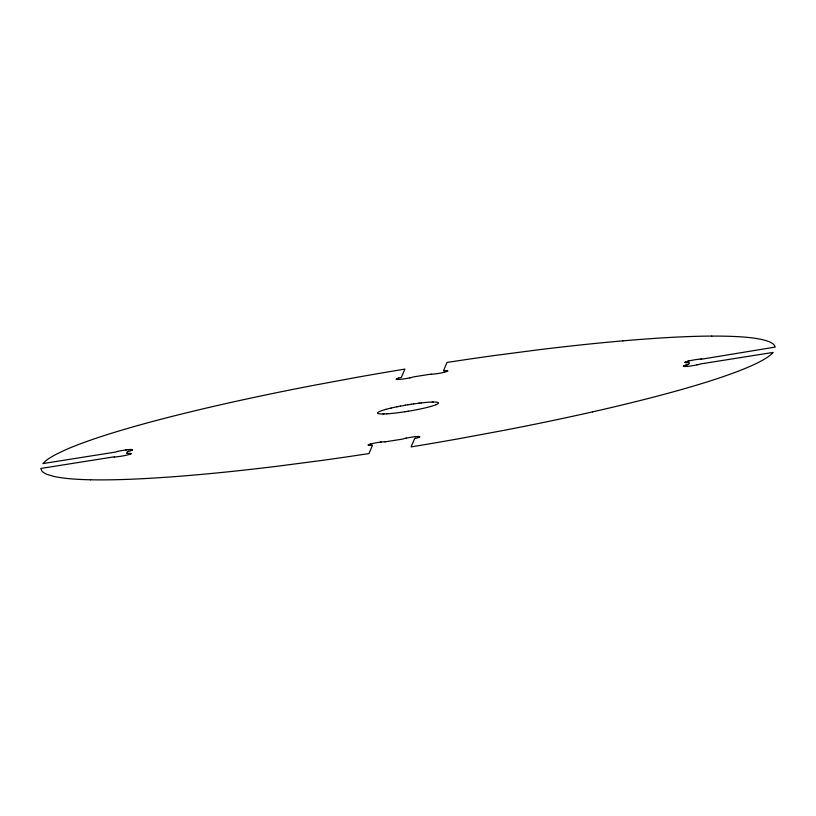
<?xml version="1.0" encoding="UTF-8"?>
<svg xmlns="http://www.w3.org/2000/svg" width="816" height="816" viewBox="0 0 816 816"><rect width="100%" height="100%" fill="white"/><g stroke="black" fill="none" stroke-linecap="round" stroke-linejoin="round"><path stroke-width="1.22" d="M130.917 453.696A8.619 0.898 -9.4 0 0 130.937 453.655L130.897 453.716A11.628 1.214 -9.4 0 1 130.784 453.818L130.754 453.849M368.261 444.995A8.619 0.898 -9.4 0 0 368.23 445.036L368.291 444.955A11.628 1.214 -9.4 0 1 368.393 444.873L368.424 444.853A10.353 1.081 -9.4 0 1 368.577 444.761A9.598 1 -9.4 0 1 368.852 444.618M447.729 371.025L447.739 371.005A8.619 0.898 -9.4 0 1 447.739 371.005L447.709 371.045A11.628 1.214 -9.4 0 1 447.607 371.127L447.576 371.147A10.353 1.081 -9.4 0 1 447.423 371.239A9.527 1 -9.4 0 1 447.168 371.372M131.692 450.391L131.753 450.361A14.239 1.489 -9.4 0 1 131.478 450.473A11.302 1.183 -9.4 0 1 131.315 450.524A7.772 0.816 -9.4 0 1 131.152 450.585A9.945 1.04 -9.4 0 1 130.264 450.86A13.117 1.367 -9.4 0 1 129.836 450.983A12.281 1.285 -9.4 0 1 128.979 451.197A9.527 1 -9.4 0 1 128.581 451.289M685.94 365.078L686.164 365.017A10.659 1.112 -9.4 0 1 686.399 364.956A9.751 1.02 -9.4 0 1 686.868 364.823M117.259 451.544L117.382 451.513A9.527 1 -9.4 0 1 117.769 451.411M431.134 374.269L431.032 374.269A12.281 1.285 -9.4 0 0 431.797 374.238A13.117 1.367 -9.4 0 0 432.266 374.207A9.945 1.04 -9.4 0 0 433.459 374.105A7.772 0.816 -9.4 0 0 433.735 374.085A11.302 1.183 -9.4 0 0 434.03 374.054A12.934 1.357 -9.4 0 0 434.612 373.983A11.373 1.193 -9.4 0 0 435.071 373.932A9.527 1 -9.4 0 0 435.785 373.84A10.353 1.081 -9.4 0 0 436.478 373.748L436.642 373.718A11.628 1.214 -9.4 0 0 437.284 373.626L437.611 373.575A8.619 0.898 -9.4 0 0 438.263 373.473L438.427 373.442A11.21 1.173 -9.4 0 0 439.09 373.34L439.253 373.31A10.669 1.112 -9.4 0 0 439.895 373.198L440.059 373.167A8.466 0.887 -9.4 0 0 440.854 373.014A11.465 1.204 -9.4 0 0 441.17 372.953L441.323 372.922A9.863 1.03 -9.4 0 0 441.793 372.83L442.241 372.739A7.772 0.816 -9.4 0 0 442.68 372.637A9.935 1.04 -9.4 0 0 443.802 372.382A9.527 1 -9.4 0 0 444.19 372.29L444.322 372.259M371.678 443.741L371.8 443.71A9.598 1 -9.4 0 1 372.239 443.598A9.935 1.04 -9.4 0 1 373.371 443.272A7.772 0.816 -9.4 0 1 373.759 443.261L374.207 443.17A9.863 1.03 -9.4 0 1 374.677 443.078L374.83 443.047A11.465 1.204 -9.4 0 1 375.146 442.986A8.466 0.887 -9.4 0 1 375.941 442.833L376.105 442.802A10.669 1.112 -9.4 0 1 376.747 442.69L376.91 442.66A11.21 1.173 -9.4 0 1 377.563 442.558L377.737 442.527A8.619 0.898 -9.4 0 1 378.389 442.425L378.716 442.374A11.628 1.214 -9.4 0 1 379.358 442.282L379.522 442.252A10.353 1.081 -9.4 0 1 380.154 442.17M426.839 407.49L426.421 407.592A30.529 3.193 -9.4 0 1 425.126 407.898L424.677 408.01A31.875 3.335 -9.4 0 1 422.392 408.53L419.016 409.244A30.447 3.182 -9.4 0 1 417.517 409.55L417.007 409.652A28.305 2.958 -9.4 0 1 415.466 409.948A30.539 3.193 -9.4 0 1 410.754 410.805L408.102 411.254M390.874 408.102L391.313 407.99A31.875 3.335 -9.4 0 1 393.608 407.47L396.984 406.756M689.163 360.886L690.142 360.662A7.946 0.826 -9.4 0 1 690.581 360.57A8.068 0.847 -9.4 0 1 691.04 360.478L691.968 360.295A8.456 0.887 -9.4 0 1 692.764 360.142A8.537 0.898 -9.4 0 1 693.416 360.019L693.743 359.968A11.526 1.204 -9.4 0 1 694.396 359.856L694.559 359.836A10.843 1.132 -9.4 0 1 695.375 359.703L695.538 359.683A8.639 0.908 -9.4 0 1 696.905 359.479M687.551 364.67C688.786 364.885 690.234 362.069 688.551 362.61A9.527 1 -9.4 0 1 688.174 362.63A11.302 1.183 -9.4 0 1 687.939 362.651A9.68 1.01 -9.4 0 1 687.154 362.681A9.302 0.969 -9.4 0 1 686.582 362.692L686.491 362.692A9.527 1 -9.4 0 1 685.807 362.661A10.078 1.051 -9.4 0 1 685.573 362.641A9.751 1.02 -9.4 0 1 685.256 362.569M697.099 364.834L697.252 364.803A10.312 1.081 -9.4 0 0 697.68 364.711L698.088 364.609A9.557 1 -9.4 0 0 698.486 364.517A10.057 1.051 -9.4 0 0 698.873 364.415A9.71 1.01 -9.4 0 0 699.241 364.324A10.659 1.112 -9.4 0 0 699.475 364.262L699.7 364.201A9.292 0.969 -9.4 0 0 700.23 364.048A10.139 1.061 -9.4 0 0 700.607 363.926L773.129 352.42L772.64 352.991A372.106 38.893 -9.4 0 1 743.978 368.924A372.259 38.913 -9.4 0 1 694.151 385.866A369.301 38.607 -9.4 0 1 685.95 388.263A372.535 38.944 -9.4 0 1 635.052 401.819A372.871 38.974 -9.4 0 1 619.63 405.572A369.536 38.627 -9.4 0 1 603.636 409.336A373.789 39.076 -9.4 0 1 592.671 411.845M398.483 406.45L398.993 406.348A28.305 2.958 -9.4 0 1 400.534 406.052M405.246 405.195L407.898 404.746M411.08 404.236L413.712 403.849M404.92 411.764L402.288 412.151A30.539 3.193 -9.4 0 1 397.678 412.763A28.305 2.958 -9.4 0 1 396.188 412.947A30.457 3.182 -9.4 0 1 394.73 413.12L391.048 413.498A31.875 3.335 -9.4 0 1 388.906 413.671L388.487 413.702M421.27 402.88L424.952 402.502A31.875 3.335 -9.4 0 1 427.094 402.329L427.513 402.298A30.947 3.233 -9.4 0 1 429.073 402.176A32.456 3.397 -9.4 0 1 430.573 402.104A32.456 3.397 -9.4 0 1 431.95 402.053L432.276 402.053M700.301 359.111L700.179 359.122A10.016 1.051 -9.4 0 0 699.781 359.152L699.506 359.183A8.038 0.836 -9.4 0 0 699.088 359.224A9.741 1.02 -9.4 0 0 698.659 359.264L697.762 359.377A8.456 0.887 -9.4 0 0 696.976 359.468M686.939 366.384L687.735 366.323A7.946 0.826 -9.4 0 0 688.153 366.282A8.068 0.847 -9.4 0 0 688.592 366.231L689.489 366.129A8.456 0.887 -9.4 0 0 690.265 366.027A8.537 0.898 -9.4 0 0 690.897 365.945L691.223 365.894A8.639 0.908 -9.4 0 0 691.703 365.823L691.866 365.803A10.843 1.132 -9.4 0 0 692.682 365.67L692.845 365.639A11.526 1.204 -9.4 0 0 693.508 365.537L693.835 365.476A8.537 0.898 -9.4 0 0 694.477 365.364A8.456 0.887 -9.4 0 0 695.273 365.211L696.211 365.027A8.16 0.857 -9.4 0 0 696.66 364.936A9.557 1 -9.4 0 0 697.078 364.844M701.689 359.03L701.801 359.03A9.302 0.969 -9.4 0 1 702.27 359.02L702.362 359.02A9.527 1 -9.4 0 1 702.658 359.02L775.149 347.086A372.106 38.893 -9.4 0 0 756.871 338.589M445.669 370.617L445.771 370.617A9.527 1 -9.4 0 1 446.087 370.597M417.639 436.54L417.741 436.529A12.281 1.285 -9.4 0 0 417.323 436.55A12.281 1.285 -9.4 0 0 416.986 436.57A13.117 1.367 -9.4 0 0 416.507 436.601M384.866 441.731L384.968 441.731A12.281 1.285 -9.4 0 0 384.203 441.762A13.117 1.367 -9.4 0 0 383.724 441.793A9.945 1.04 -9.4 0 0 382.541 441.895A7.772 0.816 -9.4 0 0 382.255 441.915A11.302 1.183 -9.4 0 0 381.97 441.946A12.934 1.357 -9.4 0 0 381.388 442.017A11.373 1.193 -9.4 0 0 380.929 442.068M130.448 449.534L130.55 449.534A9.598 1 -9.4 0 1 130.846 449.524M368.261 445.179A10.669 1.112 -9.4 0 0 368.342 445.23A8.466 0.887 -9.4 0 0 368.546 445.301A10.261 1.071 -9.4 0 0 368.689 445.332L368.985 445.363A7.772 0.816 -9.4 0 0 369.26 445.383A9.935 1.04 -9.4 0 0 369.934 445.393A9.598 1 -9.4 0 0 370.229 445.383L370.331 445.383M114.301 456.97L114.199 456.97A12.281 1.285 -9.4 0 0 114.964 456.94A13.117 1.367 -9.4 0 0 115.444 456.909A9.945 1.04 -9.4 0 0 116.627 456.807A7.772 0.816 -9.4 0 0 116.912 456.776A11.302 1.183 -9.4 0 0 117.198 456.746A12.934 1.357 -9.4 0 0 117.79 456.685A11.373 1.193 -9.4 0 0 118.238 456.623A9.527 1 -9.4 0 0 118.963 456.532A10.353 1.081 -9.4 0 0 119.656 456.44L119.809 456.419A11.628 1.214 -9.4 0 0 120.462 456.317L120.788 456.277A8.619 0.898 -9.4 0 0 121.441 456.164L121.604 456.144A11.21 1.173 -9.4 0 0 122.257 456.032L122.42 456.001A10.669 1.112 -9.4 0 0 123.073 455.889L123.236 455.858A8.466 0.887 -9.4 0 0 124.032 455.705A11.465 1.204 -9.4 0 0 124.348 455.644L124.501 455.614A9.863 1.03 -9.4 0 0 124.96 455.522L125.419 455.43A7.772 0.816 -9.4 0 0 125.858 455.338A9.935 1.04 -9.4 0 0 126.98 455.083A9.527 1 -9.4 0 0 127.367 454.981L127.5 454.951A12.281 1.285 -9.4 0 0 127.867 454.859A12.281 1.285 -9.4 0 0 128.224 454.757A13.117 1.367 -9.4 0 0 128.673 454.634A9.945 1.04 -9.4 0 0 129.54 454.369A7.772 0.816 -9.4 0 0 129.703 454.308A11.302 1.183 -9.4 0 0 129.866 454.257A14.239 1.489 -9.4 0 0 130.081 454.165L130.152 454.145A8.507 0.887 -9.4 0 0 130.336 454.063A9.527 1 -9.4 0 0 130.601 453.941A10.353 1.081 -9.4 0 0 130.754 453.849M383.724 413.947L384.05 413.947A32.456 3.397 -9.4 0 0 385.417 413.896A32.456 3.397 -9.4 0 0 386.906 413.814M433.204 402.033L433.5 402.033A31.875 3.335 -9.4 0 1 434.857 402.053L436.407 402.166A30.498 3.193 -9.4 0 1 436.968 402.257L437.111 402.268A28.305 2.958 -9.4 0 1 437.539 402.359A30.539 3.193 -9.4 0 1 438.335 402.757L438.467 402.941A30.498 3.193 -9.4 0 1 438.253 403.43L437.927 403.716A30.539 3.193 -9.4 0 1 436.672 404.42A28.305 2.958 -9.4 0 1 436.091 404.675M382.796 413.967L382.5 413.967A31.875 3.335 -9.4 0 1 381.143 413.947L379.593 413.834A30.447 3.182 -9.4 0 1 379.052 413.763L378.889 413.732A28.305 2.958 -9.4 0 1 378.461 413.641A30.539 3.193 -9.4 0 1 377.655 413.263L377.573 413.161A30.447 3.182 -9.4 0 1 377.767 412.58L378.073 412.284A30.539 3.193 -9.4 0 1 379.318 411.601A28.305 2.958 -9.4 0 1 379.909 411.325A30.447 3.182 -9.4 0 1 380.562 411.101L382.684 410.326A31.875 3.335 -9.4 0 1 384.254 409.836L384.591 409.734A30.947 3.233 -9.4 0 1 385.897 409.346M684.889 366.476L684.971 366.476A9.302 0.969 -9.4 0 0 685.45 366.466L685.552 366.466A9.68 1.01 -9.4 0 0 686.327 366.435A11.302 1.183 -9.4 0 0 686.572 366.415M396.821 379.43L397.076 379.45A7.772 0.816 -9.4 0 0 397.28 379.46A9.935 1.04 -9.4 0 0 397.963 379.471A9.527 1 -9.4 0 0 398.279 379.46A12.281 1.285 -9.4 0 0 398.677 379.45A12.281 1.285 -9.4 0 0 399.014 379.43A13.117 1.367 -9.4 0 0 399.493 379.399A9.945 1.04 -9.4 0 0 400.687 379.297A7.772 0.816 -9.4 0 0 400.962 379.277A11.302 1.183 -9.4 0 0 401.248 379.246A12.934 1.357 -9.4 0 0 401.839 379.175A11.373 1.193 -9.4 0 0 402.288 379.124A9.527 1 -9.4 0 0 403.063 379.022A10.353 1.081 -9.4 0 0 403.706 378.94L403.869 378.91A11.628 1.214 -9.4 0 0 404.512 378.818L404.838 378.767A8.619 0.898 -9.4 0 0 405.491 378.665L405.654 378.634A11.21 1.173 -9.4 0 0 406.307 378.532L406.47 378.502A10.669 1.112 -9.4 0 0 407.123 378.389L407.286 378.359A8.466 0.887 -9.4 0 0 408.082 378.206A11.465 1.204 -9.4 0 0 408.398 378.145L408.551 378.114A9.863 1.03 -9.4 0 0 409.01 378.022L409.469 377.93A7.772 0.816 -9.4 0 0 409.907 377.828M132.518 449.738A10.669 1.112 -9.4 0 0 132.437 449.687L132.406 449.667A8.466 0.887 -9.4 0 0 132.233 449.616A10.261 1.071 -9.4 0 0 132.09 449.585L131.733 449.545A7.772 0.816 -9.4 0 0 131.519 449.534M436.121 404.654A30.498 3.193 -9.4 0 1 435.458 404.92L433.316 405.674A31.875 3.335 -9.4 0 1 431.746 406.164L431.409 406.266A30.947 3.233 -9.4 0 1 429.991 406.664A32.456 3.397 -9.4 0 1 426.737 407.51M413.834 403.9A30.529 3.193 -9.4 0 1 418.445 403.277M432.235 402.104A30.529 3.193 -9.4 0 1 433.163 402.094M388.396 413.722A30.947 3.233 -9.4 0 1 386.815 413.834M419.791 403.135A30.447 3.182 -9.4 0 1 421.25 402.971M418.322 403.237A28.305 2.958 -9.4 0 1 419.812 403.053M408.184 411.244A30.539 3.193 -9.4 0 1 405.001 411.743M400.676 406.103A30.539 3.193 -9.4 0 1 405.389 405.246M407.959 404.807A30.539 3.193 -9.4 0 1 411.142 404.308M396.964 406.837A30.457 3.182 -9.4 0 1 398.473 406.531M383.887 413.936A30.539 3.193 -9.4 0 1 382.949 413.947M389.701 408.449A30.539 3.193 -9.4 0 1 390.997 408.143M386.009 409.336A32.456 3.397 -9.4 0 1 389.263 408.49M592.753 411.825A372.106 38.893 -9.4 0 1 546.771 421.78A375.584 39.26 -9.4 0 1 534.755 424.259L522.648 426.686A368.557 38.525 -9.4 0 1 504.227 430.297L460.326 438.457A370.525 38.729 -9.4 0 1 434.836 442.925L411.111 446.913L414.661 438.559A9.027 0.949 -9.4 0 0 415.232 438.427A9.935 1.04 -9.4 0 0 415.783 438.304A9.598 1 -9.4 0 0 416.17 438.202L416.303 438.172A12.281 1.285 -9.4 0 0 416.67 438.08A12.281 1.285 -9.4 0 0 417.027 437.978A13.117 1.367 -9.4 0 0 417.476 437.855A9.945 1.04 -9.4 0 0 418.343 437.59A7.772 0.816 -9.4 0 0 418.506 437.529A11.302 1.183 -9.4 0 0 418.669 437.478A14.239 1.489 -9.4 0 0 418.883 437.396L418.955 437.366A8.619 0.898 -9.4 0 0 419.21 437.243M622.924 340.853A372.106 38.893 -9.4 0 0 585.031 344.485A375.584 39.26 -9.4 0 0 567.875 346.341L556.237 347.667A368.557 38.525 -9.4 0 0 538.458 349.789L495.649 355.368A370.525 38.729 -9.4 0 0 470.557 358.907L447.035 362.406L443.476 370.77A9.027 0.949 -9.4 0 1 443.884 370.729M756.881 338.569A372.259 38.913 -9.4 0 0 718.774 336.11A369.301 38.607 -9.4 0 0 711.756 336.121M711.776 336.07A372.535 38.944 -9.4 0 0 662.235 337.885A372.871 38.974 -9.4 0 0 647.996 338.875A369.536 38.627 -9.4 0 0 638.153 339.609A373.789 39.076 -9.4 0 0 622.853 340.853M415.334 436.611A9.935 1.04 -9.4 0 1 415.874 436.56M417.782 436.509A9.598 1 -9.4 0 1 418.078 436.509M415.721 436.611A9.945 1.04 -9.4 0 1 416.374 436.56M418.047 436.478A9.945 1.04 -9.4 0 1 418.73 436.489M419.74 436.876A8.619 0.898 -9.4 0 1 419.72 436.917L419.72 436.917A11.628 1.214 -9.4 0 1 419.587 437.039A10.353 1.081 -9.4 0 1 419.393 437.162A9.527 1 -9.4 0 1 419.138 437.284M404.96 438.416A9.527 1 -9.4 0 0 404.573 438.508L404.45 438.549A12.281 1.285 -9.4 0 0 404.073 438.651A12.281 1.285 -9.4 0 0 403.726 438.743A13.117 1.367 -9.4 0 0 403.277 438.865A9.935 1.04 -9.4 0 0 402.778 439.018A9.027 0.949 -9.4 0 0 402.492 439.11L385.937 441.731A9.027 0.949 -9.4 0 0 385.621 441.721A9.935 1.04 -9.4 0 0 385.264 441.721M419.71 436.744A10.669 1.112 -9.4 0 0 419.638 436.682A8.466 0.887 -9.4 0 0 419.424 436.621A10.261 1.071 -9.4 0 0 419.281 436.591L418.996 436.56A7.772 0.816 -9.4 0 0 418.71 436.54M415.313 436.703A7.772 0.816 -9.4 0 0 415.038 436.723A11.302 1.183 -9.4 0 0 414.752 436.754A12.934 1.357 -9.4 0 0 414.161 436.825A11.373 1.193 -9.4 0 0 413.702 436.876A9.598 1 -9.4 0 0 412.957 436.958A10.353 1.081 -9.4 0 0 412.294 437.06L412.131 437.09A11.628 1.214 -9.4 0 0 411.488 437.182L411.162 437.233A8.619 0.898 -9.4 0 0 410.509 437.335L410.346 437.366A11.21 1.173 -9.4 0 0 409.693 437.468L409.53 437.498A10.669 1.112 -9.4 0 0 408.877 437.611L408.714 437.641A8.466 0.887 -9.4 0 0 407.918 437.794A11.465 1.204 -9.4 0 0 407.602 437.855L407.449 437.886A9.863 1.03 -9.4 0 0 406.99 437.978L406.531 438.07A7.772 0.816 -9.4 0 0 406.093 438.172M405.134 438.386A9.935 1.04 -9.4 0 1 406.266 438.121M380.317 442.129A9.598 1 -9.4 0 1 381.092 442.027M385.142 441.691A9.598 1 -9.4 0 1 385.427 441.68M371.8 443.71A12.281 1.285 -9.4 0 0 370.943 443.935A13.117 1.367 -9.4 0 0 370.495 444.057M370.525 444.006A9.935 1.04 -9.4 0 0 369.638 444.281A7.772 0.816 -9.4 0 0 369.464 444.383A11.302 1.183 -9.4 0 0 369.301 444.445A14.239 1.489 -9.4 0 0 369.087 444.526L369.026 444.557A8.619 0.898 -9.4 0 0 368.771 444.679M370.219 445.383A12.281 1.285 -9.4 0 0 370.994 445.352A13.117 1.367 -9.4 0 0 371.474 445.322A9.935 1.04 -9.4 0 0 372.116 445.271A9.027 0.949 -9.4 0 0 372.514 445.23L368.965 453.594L345.443 457.093A370.525 38.729 -9.4 0 1 320.351 460.632L277.542 466.211A368.557 38.525 -9.4 0 1 259.753 468.333L248.125 469.659A375.584 39.26 -9.4 0 1 231.04 471.515A372.106 38.893 -9.4 0 1 193.188 475.126A373.789 39.076 -9.4 0 1 177.847 476.391A369.536 38.627 -9.4 0 1 168.004 477.125L153.785 478.064A371.586 38.842 -9.4 0 1 119.391 479.624A375.268 39.229 -9.4 0 1 107.896 479.849L100.684 479.89A373.789 39.076 -9.4 0 1 90.586 479.788M90.586 479.788A372.055 38.893 -9.4 0 1 67.973 478.553A375.584 39.26 -9.4 0 1 63.342 478.023L59.129 477.411A368.557 38.525 -9.4 0 1 53.611 476.34L47.756 474.616A369.077 38.576 -9.4 0 1 44.523 473.117A370.525 38.729 -9.4 0 1 41.759 470.832L40.8 468.445L113.23 456.97A9.027 0.949 -9.4 0 0 113.557 456.97A9.935 1.04 -9.4 0 0 113.914 456.98A9.527 1 -9.4 0 0 114.169 456.97M127.735 453.288A9.935 1.04 -9.4 0 0 127.092 453.339A9.027 0.949 -9.4 0 0 126.653 453.461L127.469 451.554A9.027 0.949 -9.4 0 0 128.041 451.421A9.935 1.04 -9.4 0 0 128.581 451.299M130.907 453.523A10.669 1.112 -9.4 0 0 130.825 453.461L130.805 453.451A8.466 0.887 -9.4 0 0 130.621 453.4A10.261 1.071 -9.4 0 0 130.478 453.37L130.193 453.329A7.772 0.816 -9.4 0 0 129.907 453.319A9.945 1.04 -9.4 0 0 129.244 453.257A9.527 1 -9.4 0 0 128.969 453.298A12.281 1.285 -9.4 0 0 128.183 453.349A13.117 1.367 -9.4 0 0 127.704 453.38M128.143 449.616A9.935 1.04 -9.4 0 1 129.346 449.504A13.117 1.367 -9.4 0 1 129.785 449.565A12.281 1.285 -9.4 0 1 130.56 449.524M131.947 450.279A9.527 1 -9.4 0 0 132.202 450.157A10.353 1.081 -9.4 0 0 132.365 450.065L132.386 450.044A11.628 1.214 -9.4 0 0 132.488 449.953L132.518 449.912A8.619 0.898 -9.4 0 0 132.549 449.871M125.786 449.953A9.527 1 -9.4 0 1 126.562 449.861M130.856 449.473A9.945 1.04 -9.4 0 1 131.539 449.483M132.008 450.238A8.619 0.898 -9.4 0 1 131.825 450.32M128.122 449.698A7.772 0.816 -9.4 0 0 127.837 449.718A11.302 1.183 -9.4 0 0 127.551 449.749A12.934 1.357 -9.4 0 0 126.97 449.82A11.373 1.193 -9.4 0 0 126.511 449.871M125.735 449.973A10.353 1.081 -9.4 0 0 125.103 450.055L124.94 450.085A11.628 1.214 -9.4 0 0 124.297 450.177L123.961 450.228A8.619 0.898 -9.4 0 0 123.318 450.33L123.145 450.361A11.21 1.173 -9.4 0 0 122.492 450.463L122.329 450.493A10.669 1.112 -9.4 0 0 121.686 450.605L121.523 450.636A8.466 0.887 -9.4 0 0 120.727 450.789A11.465 1.204 -9.4 0 0 120.411 450.85L120.258 450.881A9.863 1.03 -9.4 0 0 119.789 450.973L119.34 451.064A7.772 0.816 -9.4 0 0 118.891 451.166A9.935 1.04 -9.4 0 0 117.779 451.421M117.382 451.513A12.281 1.285 -9.4 0 0 116.525 451.738A13.117 1.367 -9.4 0 0 116.076 451.86A9.935 1.04 -9.4 0 0 115.576 452.013A9.027 0.949 -9.4 0 0 115.301 452.105L42.871 463.58L46.145 460.52A370.525 38.729 -9.4 0 1 51.367 457.021A369.077 38.576 -9.4 0 1 56.467 454.145L64.729 450.187A368.557 38.525 -9.4 0 1 72.022 447.076L77.408 444.955A375.584 39.26 -9.4 0 1 86.221 441.67A372.055 38.893 -9.4 0 1 110.191 433.684A373.789 39.076 -9.4 0 1 121.839 430.134L130.05 427.737A375.268 39.229 -9.4 0 1 142.994 424.085A371.586 38.842 -9.4 0 1 180.938 414.181L196.36 410.428A369.536 38.627 -9.4 0 1 212.364 406.664A373.789 39.076 -9.4 0 1 223.329 404.155A372.106 38.893 -9.4 0 1 269.341 394.199A375.584 39.26 -9.4 0 1 281.245 391.741L293.352 389.314A368.557 38.525 -9.4 0 1 311.773 385.703L355.674 377.543A370.525 38.729 -9.4 0 1 381.164 373.075L404.889 369.087L401.339 377.441A9.027 0.949 -9.4 0 0 400.768 377.573A9.945 1.04 -9.4 0 0 400.238 377.614A9.527 1 -9.4 0 0 399.881 377.788L399.697 377.828A12.281 1.285 -9.4 0 0 399.33 377.92A12.281 1.285 -9.4 0 0 398.973 378.022A13.117 1.367 -9.4 0 0 398.524 378.145M398.545 378.094A9.935 1.04 -9.4 0 0 397.667 378.369A7.772 0.816 -9.4 0 0 397.484 378.471A11.302 1.183 -9.4 0 0 397.331 378.522A14.239 1.489 -9.4 0 0 397.117 378.604L397.045 378.634A8.619 0.898 -9.4 0 0 396.79 378.757M396.26 379.124A8.619 0.898 -9.4 0 1 396.28 379.083L396.311 379.042A11.628 1.214 -9.4 0 1 396.413 378.961L396.443 378.93A10.353 1.081 -9.4 0 1 396.607 378.838M411.029 377.573A9.598 1 -9.4 0 0 411.417 377.482L411.55 377.451A12.281 1.285 -9.4 0 0 411.917 377.349A12.281 1.285 -9.4 0 0 412.274 377.257A13.117 1.367 -9.4 0 0 412.723 377.135A9.935 1.04 -9.4 0 0 413.222 376.982A9.027 0.949 -9.4 0 0 413.508 376.89L430.063 374.269A9.027 0.949 -9.4 0 0 430.379 374.279A9.935 1.04 -9.4 0 0 430.736 374.279A9.527 1 -9.4 0 0 431.001 374.269M396.474 378.848A9.598 1 -9.4 0 1 396.739 378.716M396.29 379.256A10.669 1.112 -9.4 0 0 396.362 379.318L396.392 379.328A8.466 0.887 -9.4 0 0 396.576 379.379A10.261 1.071 -9.4 0 0 396.719 379.409M410.866 377.614A9.935 1.04 -9.4 0 1 409.734 377.879M443.924 370.648A9.935 1.04 -9.4 0 1 444.567 370.597A13.117 1.367 -9.4 0 1 445.006 370.648A12.281 1.285 -9.4 0 1 445.781 370.617M444.2 372.29A12.281 1.285 -9.4 0 0 445.057 372.065A13.117 1.367 -9.4 0 0 445.495 371.943A9.945 1.04 -9.4 0 0 446.362 371.668A7.772 0.816 -9.4 0 0 446.536 371.617A11.302 1.183 -9.4 0 0 446.699 371.555A14.239 1.489 -9.4 0 0 446.913 371.474L446.974 371.443A8.619 0.898 -9.4 0 0 447.229 371.321M446.077 370.566A9.945 1.04 -9.4 0 1 446.76 370.576M447.739 370.821A10.669 1.112 -9.4 0 0 447.658 370.77A8.466 0.887 -9.4 0 0 447.443 370.699A10.261 1.071 -9.4 0 0 447.311 370.668L447.015 370.637A7.772 0.816 -9.4 0 0 446.74 370.617M685.093 362.477A9.527 1 -9.4 0 0 685.175 362.528A9.68 1.01 -9.4 0 0 685.226 362.569M685.063 362.335A9.527 1 -9.4 0 1 685.501 362.008M689.183 360.886A9.527 1 -9.4 0 0 688.786 360.978A10.057 1.051 -9.4 0 0 688.378 361.08M700.363 359.101A9.527 1 -9.4 0 1 700.74 359.071A11.302 1.183 -9.4 0 1 700.913 359.071A9.68 1.01 -9.4 0 1 701.699 359.03M688.102 361.131A9.751 1.02 -9.4 0 1 688.469 361.039M688.01 361.172A10.659 1.112 -9.4 0 0 687.776 361.243L687.551 361.304A9.302 0.969 -9.4 0 0 687.031 361.478A10.139 1.061 -9.4 0 0 686.633 361.58A9.874 1.03 -9.4 0 0 686.052 361.774A11.169 1.163 -9.4 0 0 685.919 361.835A9.751 1.02 -9.4 0 0 685.736 361.886A9.68 1.01 -9.4 0 0 685.471 361.998M686.868 366.394A9.557 1 -9.4 0 1 686.501 366.425M684.828 366.486A9.557 1 -9.4 0 1 684.124 366.455A10.078 1.051 -9.4 0 1 683.961 366.425A9.751 1.02 -9.4 0 1 683.655 366.353A9.68 1.01 -9.4 0 1 683.522 366.313A9.557 1 -9.4 0 1 683.4 366.262M683.38 366.129A9.557 1 -9.4 0 1 683.818 365.803M687.5 364.67A9.557 1 -9.4 0 0 687.103 364.762A10.057 1.051 -9.4 0 0 686.766 364.864M684.134 365.67A9.751 1.02 -9.4 0 1 684.328 365.588M685.95 365.109A9.302 0.969 -9.4 0 0 685.42 365.262A10.139 1.061 -9.4 0 0 685.022 365.354A9.874 1.03 -9.4 0 0 684.451 365.558A11.169 1.163 -9.4 0 0 684.308 365.609M683.869 365.782A9.68 1.01 -9.4 0 1 684.094 365.68"/></g></svg>
